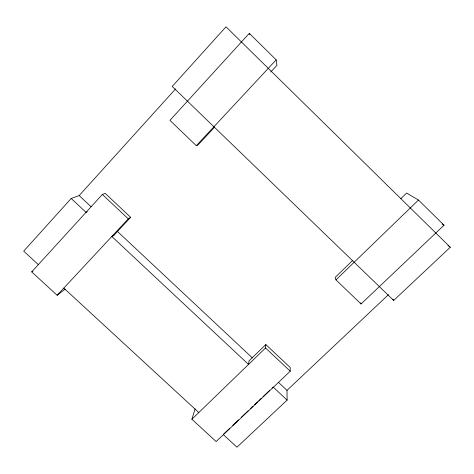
<?xml version="1.0" encoding="UTF-8"?>
<svg xmlns="http://www.w3.org/2000/svg" width="474" height="474" viewBox="0 0 474 474"><rect width="100%" height="100%" fill="white"/><g stroke="black" fill="none" stroke-linecap="round" stroke-linejoin="round"><path stroke-width="0.71" d="M191.887 419.241L265.558 347.975L265.837 344.557L290.159 367.451L290.248 371.201L216.144 441.555L191.887 419.241L195.128 408.795M175.593 88.899L79.182 195.572L71.189 198.476L23.7 251.143L38.335 264.628M65.145 289.116L57.123 295.272L31.711 271.892L102.348 194.453L105.151 193.321L130.652 217.323L113.44 235.815M270.672 72.066L276.917 65.371L276.182 59.843L249.294 33.352L169.941 120.343L196.313 145.684L197.699 145.293L214.544 127.198M57.123 295.272L128.258 218.822L130.652 217.323M196.313 145.684L276.182 59.843M400.773 198.725L406.603 193.042L418.477 200.034L444.031 225.209L361.052 303.982L335.953 279.867L335.159 277.414L352.543 260.57M265.837 344.557L249.075 360.797L248.536 364.441L111.817 236.49L114.447 234.731M335.953 279.867L418.477 200.034M223.722 433.983L229.57 428.431M232.758 425.403L238.606 419.851M241.26 417.327L248.169 410.768M250.296 408.748L252.95 406.224M254.55 404.713L257.738 401.685M258.798 400.678L261.458 398.154M263.052 396.637L269.428 390.582M272.088 388.058L273.148 387.051L287.102 400.109L236.976 447.195L223.189 434.486M287.102 400.109L287.001 390.369L388.467 294.668M393.675 300.433L450.3 247.25L225.991 26.805L172.21 86.452L393.675 300.433L392.922 299.207M31.711 271.892L32.949 271.152M87.234 211.795L86.019 212.352L71.189 198.476M442.195 224.012L444.031 225.209M447.971 245.479L450.3 247.25M63.794 288.097L198.802 412.552M79.182 195.572L91.055 206.705M117.505 231.496L252.458 357.989M278.368 382.275L287.001 390.369M102.348 194.453L128.258 218.822M265.558 347.975L290.248 371.201M360.578 302.856L361.052 303.982M249.294 33.352L249.822 34.673"/></g></svg>
